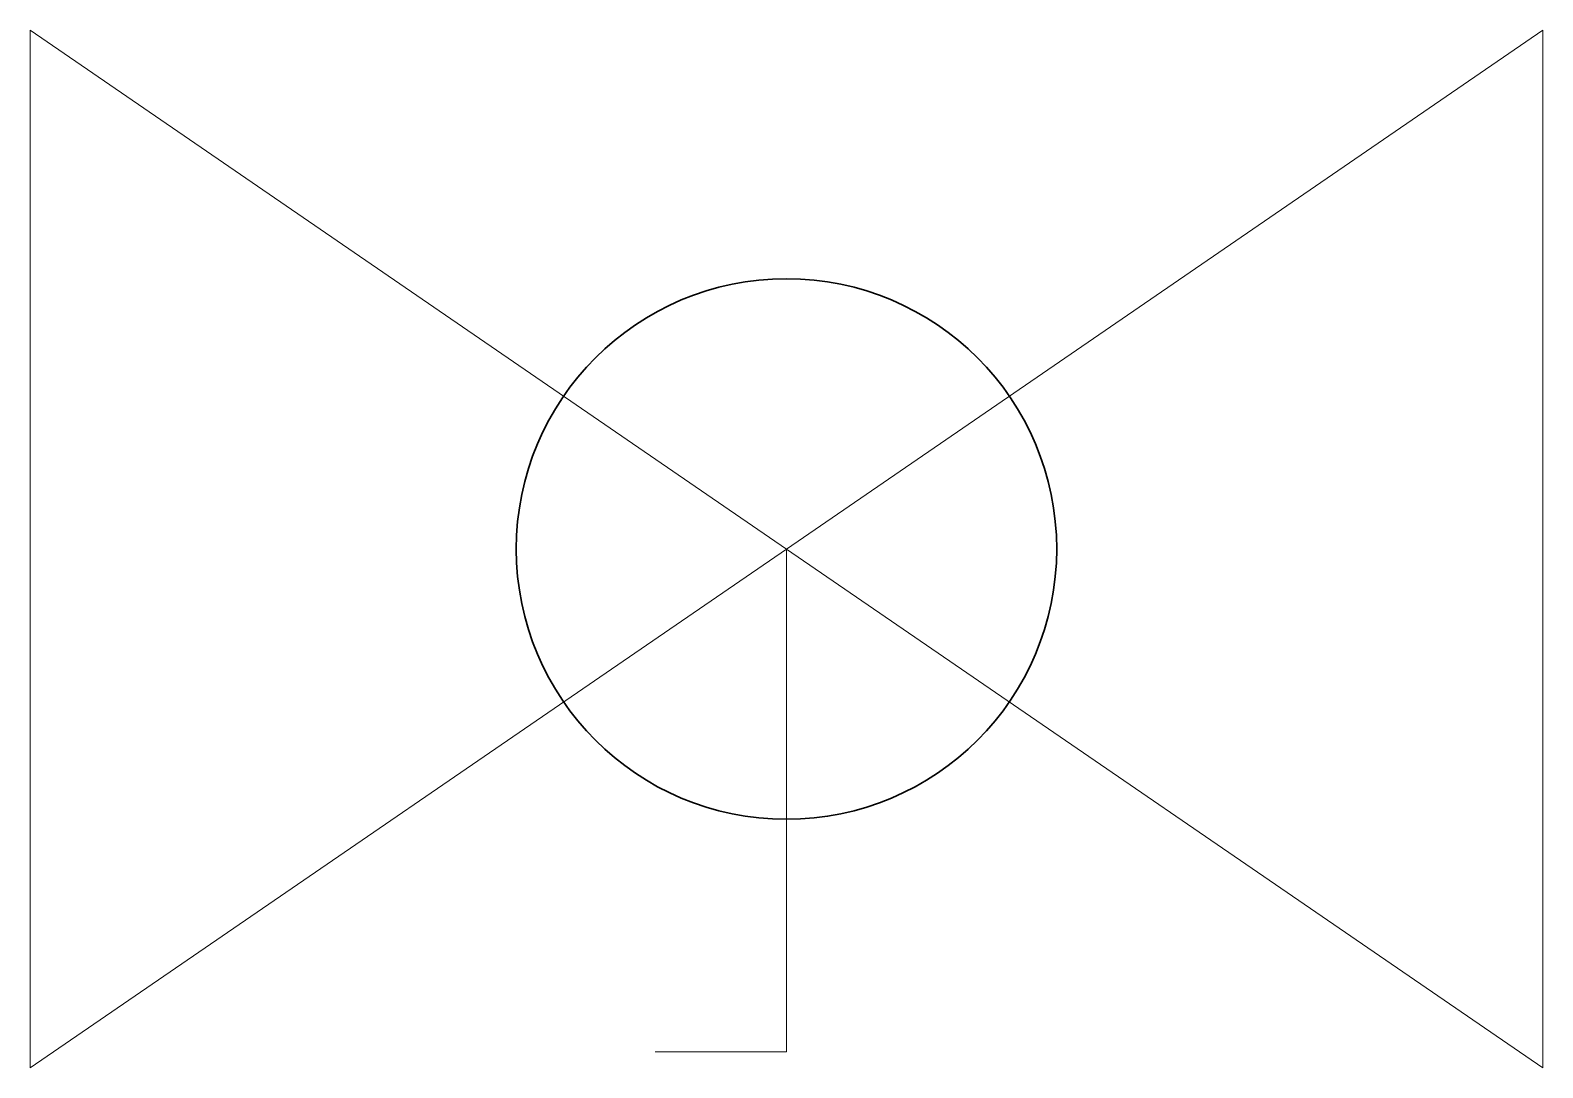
# Model space of a CAD drawing. Header units: inches. Extents: x 116.04 to 118.14, y -94.27 to -92.83.
import ezdxf

# ---------------------------------------------------------------- set-up
doc = ezdxf.new("R2010")
doc.units = ezdxf.units.IN
doc.header["$MEASUREMENT"] = 0
doc.layers.add('M102-Plumbing', color=7, linetype='Continuous', lineweight=9)

msp = doc.modelspace()

# ---------------------------------------------------------------- linework, layer by layer
at = {"layer": 'M102-Plumbing'}
for p, q in [((116.0391, -92.8309), (116.0391, -93.1933)), ((117.0884, -93.5507), (116.0391, -92.8309)), ((117.0884, -93.5507), (118.1378, -92.8309)), ((118.1378, -92.8309), (118.1378, -93.1933)), ((116.0391, -93.1933), (116.0391, -93.5507)), ((118.1378, -93.1933), (118.1378, -93.5507)), ((116.0391, -93.908), (116.0391, -93.5507)), ((117.0884, -93.5507), (116.0391, -94.2704)), ((117.0884, -93.5507), (118.1378, -94.2704)), ((118.1378, -93.908), (118.1378, -93.5507)), ((116.0391, -94.2704), (116.0391, -93.908)), ((118.1378, -94.2704), (118.1378, -93.908))]:
    msp.add_line(p, q, dxfattribs=at)
msp.add_lwpolyline([(117.0884, -93.5507), (117.0884, -94.2482), (116.9062, -94.2482)], dxfattribs=at)
at = {"layer": 'M102-Plumbing', "lineweight": 30}
msp.add_circle((117.0884, -93.5507), 0.375, dxfattribs=at)

doc.saveas('drawing.dxf')
